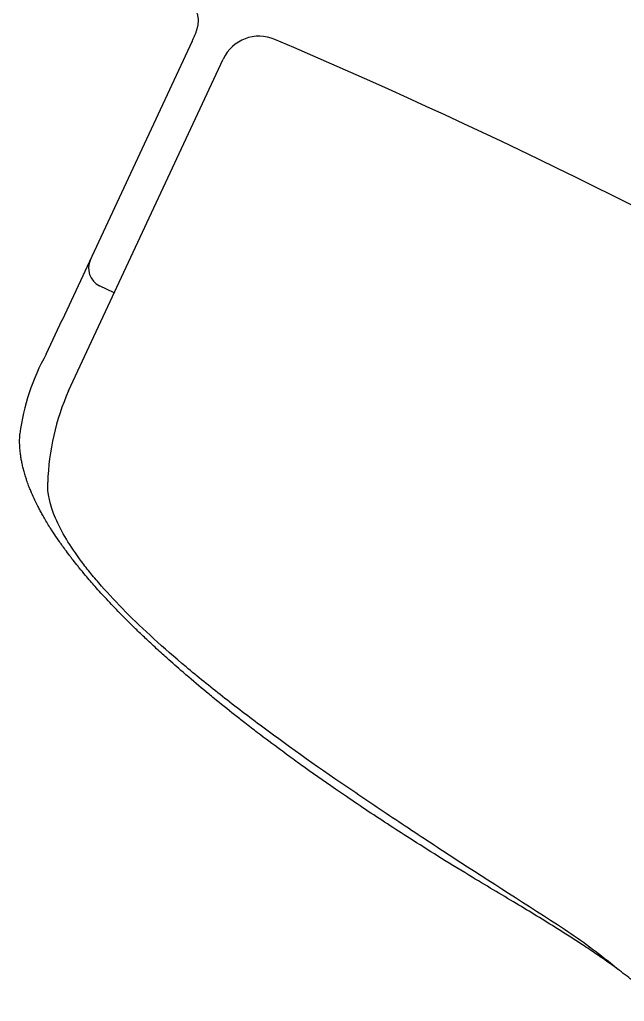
# Model space of a CAD drawing. Header units: millimetres. Extents: x 863 to 5283, y 810 to 2397.
# Drawn here: x 1732.7453 to 1733.0511, y 1447.0479 to 1447.5444 of the extents above; entities that cross this region are included whole.
import ezdxf

# ---------------------------------------------------------------- set-up
doc = ezdxf.new("R2010")
doc.units = ezdxf.units.MM
doc.layers.add('Wbudowane', color=175, linetype='Continuous')

# ---------------------------------------------------------------- blocks, each defined once
blk = doc.blocks.new('Z$W@#14502')
for p, q in [((14.22278366336019, 143.4549333015884), (14.15702784920995, 143.3139195030794)), ((14.16025442659668, 143.2781329424681), (14.23848938198637, 143.445908345727)), ((14.18334421632176, 143.3276491563267), (14.1759524416122, 143.3312543657398)), ((14.14898888021594, 143.2966247328775), (14.15706913291069, 143.3140079989912))]:
    blk.add_line(p, q)
for centre, radius, start, end in [((14.25661553772704, 143.4374559804921), 0.02000000000000172, 66.38018727233279, 154.9999999996634), ((13.07281855376198, 140.6538933386485), 3.044828938550476, 60.66220779447539, 66.95704647994968), ((14.18035309922215, 143.3402414922214), 0.0100157044841678, 155.0367492784811, 243.910827816535), ((14.24393637199671, 143.2427661481011), 0.1091593942341369, 150.436098719019, 172.8340178250944), ((14.2734827373784, 143.2279604125299), 0.1238464094065354, 156.1014173117202, 178.194811044878)]:
    blk.add_arc(centre, radius, start, end)
blk.add_open_spline([(14.22278366336019, 143.4549333015884), (14.22557805051053, 143.4609258841713), (14.22837243766105, 143.4669184667539), (14.22600337911462, 143.4730915691343), (14.21992210329131, 143.4756872838864), (14.21383970485215, 143.4782783523788)], degree=5)
for points, knots in [([(14.36273882552234, 143.0331910607972), (14.35140236595532, 143.0400595619294), (14.33550240942941, 143.0499675088931), (14.31349264402269, 143.0642924981796), (14.30174907398305, 143.0722544092796), (14.29046037233911, 143.0799908522486), (14.28123539085925, 143.0865026060485), (14.27209235059473, 143.0931204791211), (14.26476251845179, 143.0985076558545), (14.25743311707095, 143.1040009746698), (14.24976708654685, 143.109901089447), (14.24235305204195, 143.1157056565114), (14.2363410048315, 143.120533450691), (14.22860002686178, 143.1268848701386), (14.22335787905206, 143.1312888933433), (14.21625242310853, 143.1374102330301), (14.21157860894431, 143.1415325042228), (14.20593215885776, 143.1466368003705), (14.20216505989345, 143.1501155844205), (14.19853410794269, 143.1535413386698), (14.1951115251037, 143.1568155609905), (14.19161780610472, 143.1602323952982), (14.18778862476887, 143.1640686474213), (14.18479310262853, 143.167135231012), (14.18159624843059, 143.1704800805608), (14.17900828646202, 143.1732495783306), (14.17624114136623, 143.1762749428096), (14.17382910092925, 143.1789691323374), (14.17122613561662, 143.1819496129169), (14.16854628119899, 143.1850935390478), (14.16626723734259, 143.187851816321), (14.16399872539614, 143.1906696508343), (14.16241737271605, 143.1926814873304), (14.1604721712481, 143.1952163296571), (14.15871730864268, 143.1975622082759), (14.15696687658635, 143.1999819958187), (14.15519076879673, 143.2025027200375), (14.15358203931129, 143.2048644915378), (14.15202689785389, 143.2072373609401), (14.15064473381716, 143.2094079568203), (14.14921970246871, 143.2117280044733), (14.14777234390885, 143.2141931088074), (14.14652219822136, 143.21641810497), (14.14546826265286, 143.2183752276862), (14.14438275543085, 143.2204724875271), (14.1430520868559, 143.2231763020438), (14.1417936362069, 143.2259546024363), (14.14076246635466, 143.2284319027433), (14.13990854576878, 143.230615591682), (14.13915896654203, 143.2327004812357), (14.13838950891852, 143.2350512177793), (14.13774244043918, 143.2372456570863), (14.13713175458719, 143.2396194262376), (14.13665428430875, 143.241786076411), (14.13626723341628, 143.2438870196613), (14.13592246283804, 143.246189337633), (14.13569674510984, 143.2483509221145), (14.13557538573241, 143.2502303069157), (14.13551744189431, 143.2518274318161), (14.13550531294391, 143.253369710844), (14.13554997735343, 143.2550124745774), (14.13559735620782, 143.2558916665391), (14.13562961227535, 143.2563829444844)], [0, 0, 0, 0, 0.0662437614437194, 0.1166149516504952, 0.1435697556272674, 0.1535226371286276, 0.197261029030091, 0.2141637234514119, 0.2239443322734477, 0.2554650613134006, 0.2734692151177159, 0.2884338865660335, 0.3191920876761916, 0.3270028057778265, 0.3594643852875362, 0.3689414336992159, 0.3969307266406003, 0.4070749973564785, 0.4285919426071485, 0.4380156901759408, 0.4479650339296359, 0.4679569563289159, 0.4795428327348616, 0.495186901985728, 0.5061169789717529, 0.5216446861473032, 0.5304521687345176, 0.545072585920439, 0.5567120985982534, 0.5697679957741478, 0.5870253868191383, 0.5941168523801389, 0.6084902869522041, 0.6149920746107207, 0.6297829331020001, 0.6419053591473843, 0.6500208913399085, 0.6667359817307973, 0.6770746578695982, 0.6859879094950172, 0.7000673508553578, 0.7132717106447108, 0.7252000321512033, 0.7361245090740332, 0.7455313413162461, 0.7603382827112419, 0.782257989614618, 0.794419032094821, 0.8052404645587898, 0.8225993290493969, 0.8339208110193236, 0.851026221641123, 0.8664487380266778, 0.8828675774636895, 0.8971383061856291, 0.912496531914996, 0.9349505938508013, 0.9477642087425941, 0.9583838339612876, 0.9743246280711394, 0.9879011658468864, 1, 1, 1, 1]), ([(14.41111975417499, 143.0056988886411), (14.39197189010594, 143.0180136447318), (14.37333763396339, 143.0299585391444), (14.34629623215636, 143.0475485473701), (14.3374759748441, 143.0533300248721), (14.32035713676413, 143.0646833473779), (14.31203867420083, 143.0702680489026), (14.28781850590951, 143.086791279972), (14.27264935213685, 143.0975020102262), (14.2549866091689, 143.110605924928), (14.25151920619084, 143.1132122368406), (14.24471753457794, 143.1183973916843), (14.24137941709756, 143.1209794117556), (14.23164965589854, 143.1286222390559), (14.22551574427439, 143.1335999128798), (14.2081490453765, 143.1482046077949), (14.19794657824815, 143.1575062102554), (14.18470022532892, 143.170840423965), (14.18062882279764, 143.175181352962), (14.17504840311824, 143.1815349031133), (14.17327280996761, 143.1836305491308), (14.16991802496813, 143.1877461352753), (14.16833990845333, 143.189764346097), (14.1609370207068, 143.1996607418694), (14.15656736393356, 143.206958478577), (14.15084332946901, 143.2203377981004), (14.14948862331414, 143.2264192236469), (14.1496977915117, 143.2318617327778)], [0, 0, 0, 0, 0.1249999999999993, 0.1249999999999993, 0.1874999999999989, 0.1874999999999989, 0.2499999999999986, 0.2499999999999986, 0.3749999999999973, 0.3749999999999973, 0.406249999999998, 0.406249999999998, 0.4374999999999986, 0.4374999999999986, 0.5000000000000013, 0.5000000000000013, 0.6250000000000047, 0.6250000000000047, 0.6875000000000052, 0.6875000000000052, 0.7187500000000048, 0.7187500000000048, 0.7500000000000042, 0.7500000000000042, 0.875000000000002, 0.875000000000002, 1, 1, 1, 1]), ([(14.48107973001635, 142.8823316534949), (14.48135370943783, 142.8829193267413), (14.48179533381517, 142.8838671066799), (14.4825464611942, 142.8854917212432), (14.48322829761031, 142.8869873954197), (14.48393309982885, 142.88856361475), (14.48463842851987, 142.8901849018791), (14.48536126249201, 142.8919067833717), (14.48605696094802, 142.8936465672125), (14.48671962275307, 142.8953990859004), (14.48733239701295, 142.897131671152), (14.48786685957873, 142.8987693933259), (14.48832378708903, 142.90029035425), (14.48874796838714, 142.9018282915983), (14.48917437656479, 142.9035605346191), (14.48955534514891, 142.905372037593), (14.48988092340403, 142.9072436426354), (14.4901381504057, 142.9091299139186), (14.4903215616921, 142.9110743336412), (14.49042117695888, 142.9129658410304), (14.4904451426969, 142.9149218965329), (14.49038473953408, 142.9167941053518), (14.49025270668039, 142.9185574473224), (14.49007273241415, 142.9201976886934), (14.48980829466655, 142.9219967727001), (14.48945699712954, 142.9238363401837), (14.48902033111773, 142.925716256374), (14.48842360727303, 142.9279104596465), (14.48752776778258, 142.930650808411), (14.48631410798652, 142.9337179981235), (14.4850414609171, 142.936470553954), (14.48374947791297, 142.9389766248651), (14.48236022029573, 142.9414396642821), (14.48070514379629, 142.9441108912927), (14.47898103621105, 142.9466631929802), (14.47701778963062, 142.9493710257461), (14.47491742857835, 142.9520715967569), (14.47251523194109, 142.9549450290776), (14.46951930267738, 142.9583362567939), (14.46636172514059, 142.9616533274341), (14.46278309575882, 142.9651585093795), (14.45979866856084, 142.9679611668807), (14.45617855628501, 142.9711974443699), (14.4527629326783, 142.9741165362077), (14.4492425797996, 142.9770056071864), (14.44609969483798, 142.9795115978859), (14.44257422175048, 142.9822250905036), (14.43786768818063, 142.9857576728452), (14.43296017545754, 142.989271029644), (14.42708462657765, 142.9933583756667), (14.41898160606922, 142.9988024142001), (14.40568992841798, 143.0073364351306), (14.38515964447674, 143.0197945856871), (14.37149408898046, 143.0278955637011), (14.36275199040472, 143.0331830847099)], [0, 0, 0, 0, 0.01212264719512302, 0.02293437957093192, 0.03438429859645341, 0.04551182890202229, 0.05694146762050491, 0.06966861537664323, 0.08256117760011522, 0.09430278565403372, 0.1071110769469893, 0.1194158343592218, 0.1290731631334742, 0.1392701025477263, 0.1518597235286211, 0.1655402136409503, 0.1772987545055035, 0.1910775323650398, 0.2049563846399972, 0.2178731496656937, 0.2304633050369971, 0.2456227918770338, 0.2567218397865306, 0.2669956989595075, 0.279550193444647, 0.2938829273446479, 0.3048976923882344, 0.3182126950869318, 0.3388194323917184, 0.3609051493117053, 0.3803557579041161, 0.3942303473288584, 0.4109711503094114, 0.4293243883568764, 0.4468649565217069, 0.4609812020210482, 0.4819667381482118, 0.4991389920194766, 0.5160752711790029, 0.5469836443427322, 0.5617556899597087, 0.5820693248605375, 0.5998436801146466, 0.6223360474205324, 0.6367860937811449, 0.6537985387069173, 0.6693655113224456, 0.6874611829168362, 0.7204462838978086, 0.7348975650888113, 0.7660056292101578, 0.8222377440804314, 0.9048423523435074, 1, 1, 1, 1]), ([(14.43793782360245, 142.9856757390905), (14.43714433688018, 142.986334607109), (14.43634475715101, 142.9869918012946), (14.4279290090322, 142.9938380830663), (14.41979944896741, 142.9998600241652), (14.41111975417499, 143.0056988886411)], [0, 0, 0, 0, 0.09566216538737533, 0.09566216538737533, 1, 1, 1, 1])]:
    blk.add_open_spline(points, degree=3, knots=knots)

msp = doc.modelspace()

# ---------------------------------------------------------------- block references
at = {"layer": 'Wbudowane'}
msp.add_blockref('Z$W@#14502', (1718.609776192439, 1304.07855100372), dxfattribs=at)

doc.saveas('drawing.dxf')
